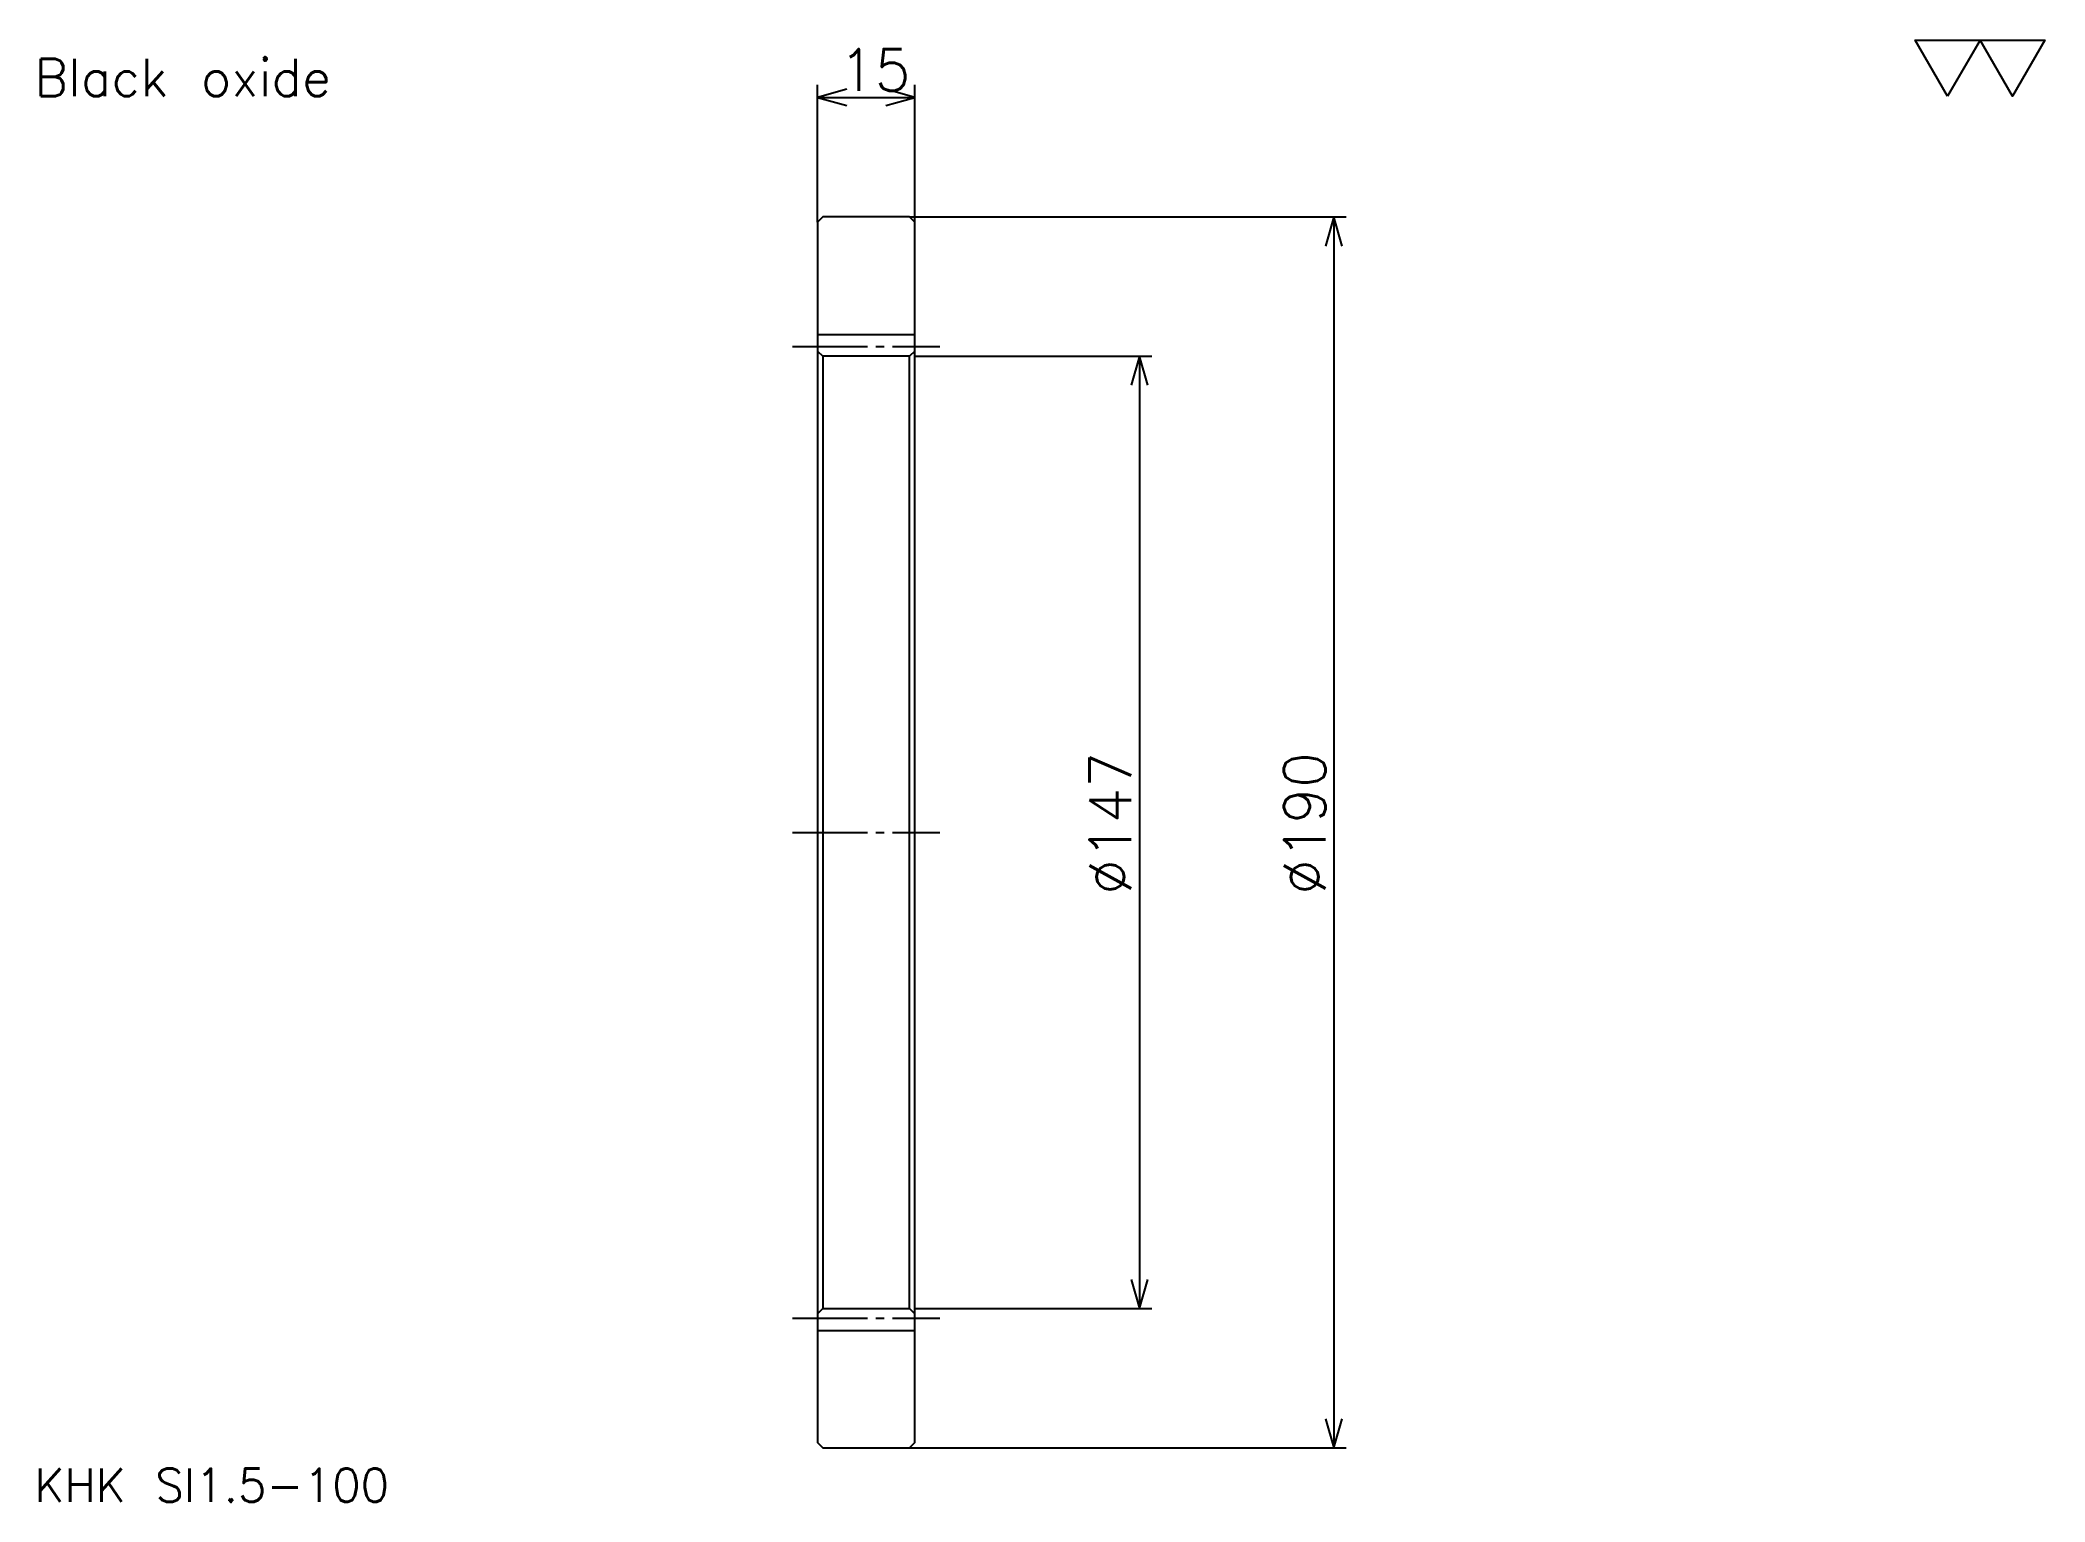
# Model space of a CAD drawing. Extents: x 14 to 323, y 14 to 240.
import ezdxf

# ---------------------------------------------------------------- set-up
doc = ezdxf.new("R2010")
doc.units = 0
doc.linetypes.add('DASHDOT', pattern=[15.405406, 11.554054, -1.283784, 1.283784, -1.283784])
doc.layers.get('0').update_dxf_attribs({"linetype": 'CONTINUOUS'})
doc.layers.add('DASHDOT', color=6, linetype='DASHDOT')
doc.styles.add('KANJI', font='TXT', dxfattribs={"bigfont": 'BIGFONT'})

msp = doc.modelspace()

# ---------------------------------------------------------------- linework, layer by layer
at = {"color": 5}
for p, q in [((133.716217, 211.666214), (133.716217, 232.848648)), ((148.716217, 211.666214), (148.716217, 232.848648)), ((133.716217, 230.922974), (148.716217, 230.922974)), ((147.916214, 212.466217), (215.31488, 212.466217)), ((213.389191, 212.466217), (213.389191, 22.466217)), ((148.716217, 190.966217), (185.304047, 190.966217)), ((183.378387, 190.966217), (183.378387, 43.966217)), ((148.716217, 43.966217), (185.304047, 43.966217)), ((147.916214, 22.466217), (215.31488, 22.466217))]:
    msp.add_line(p, q, dxfattribs=at)
at = {"color": 4}
for p, q in [((133.716217, 194.341217), (148.716217, 194.341217)), ((148.716217, 191.76622), (147.916214, 190.966217)), ((133.716217, 43.166214), (134.51622, 43.966217)), ((148.716217, 43.166214), (147.916214, 43.966217)), ((133.716217, 40.591217), (148.716217, 40.591217))]:
    msp.add_line(p, q, dxfattribs=at)
at = {"color": 7}
msp.add_lwpolyline([(308.108093, 231.081085), (303.101349, 239.75946), (323.128357, 239.75946), (318.121613, 231.081085), (313.114838, 239.75946), (308.108093, 231.081085)], dxfattribs=at)
at = {"color": 5}
for points in [[(138.209457, 232.206757), (133.716217, 230.922974), (138.209457, 229.639191)], [(144.222977, 229.639191), (148.716217, 230.922974), (144.222977, 232.206757)], [(214.672974, 207.972977), (213.389191, 212.466217), (212.105408, 207.972977)], [(184.66217, 186.472977), (183.378387, 190.966217), (182.094604, 186.472977)], [(182.094604, 48.459457), (183.378387, 43.966217), (184.66217, 48.459457)], [(212.105408, 26.959457), (213.389191, 22.466217), (214.672974, 26.959457)]]:
    msp.add_lwpolyline(points, dxfattribs=at)
at = {"color": 4}
for points in [[(133.716217, 43.166214), (133.716217, 23.26622), (134.51622, 22.466217), (147.916214, 22.466217), (148.716217, 23.26622), (148.716217, 211.666214), (147.916214, 212.466217), (134.51622, 212.466217), (133.716217, 211.666214), (133.716217, 43.166214)], [(133.716217, 191.76622), (134.51622, 190.966217), (134.51622, 43.966217), (147.916214, 43.966217), (147.916214, 190.966217), (134.51622, 190.966217)]]:
    msp.add_lwpolyline(points, dxfattribs=at)
at = {"layer": 'DASHDOT', "color": 7}
for p, q in [((129.864868, 192.466217), (152.567566, 192.466217)), ((129.864868, 117.466217), (152.567566, 117.466217)), ((129.864868, 42.466217), (152.567566, 42.466217))]:
    msp.add_line(p, q, dxfattribs=at)

# ---------------------------------------------------------------- texts
at = {"color": 7, "style": 'KANJI'}
for s, height, p in [('15', 6.418919, (137.043915, 231.949997)), ('Black oxide', 5.777027, (12.837838, 231.081085)), ('KHK SI1.5-100', 5.135135, (12.837838, 14.121622))]:
    msp.add_text(s, height=height, dxfattribs=at).set_placement(p)
for s, p in [('%%c147', (182.094604, 107.837837)), ('%%c190', (212.105408, 107.837837))]:
    msp.add_text(s, height=6.418919, rotation=90, dxfattribs=at).set_placement(p)

doc.saveas('drawing.dxf')
